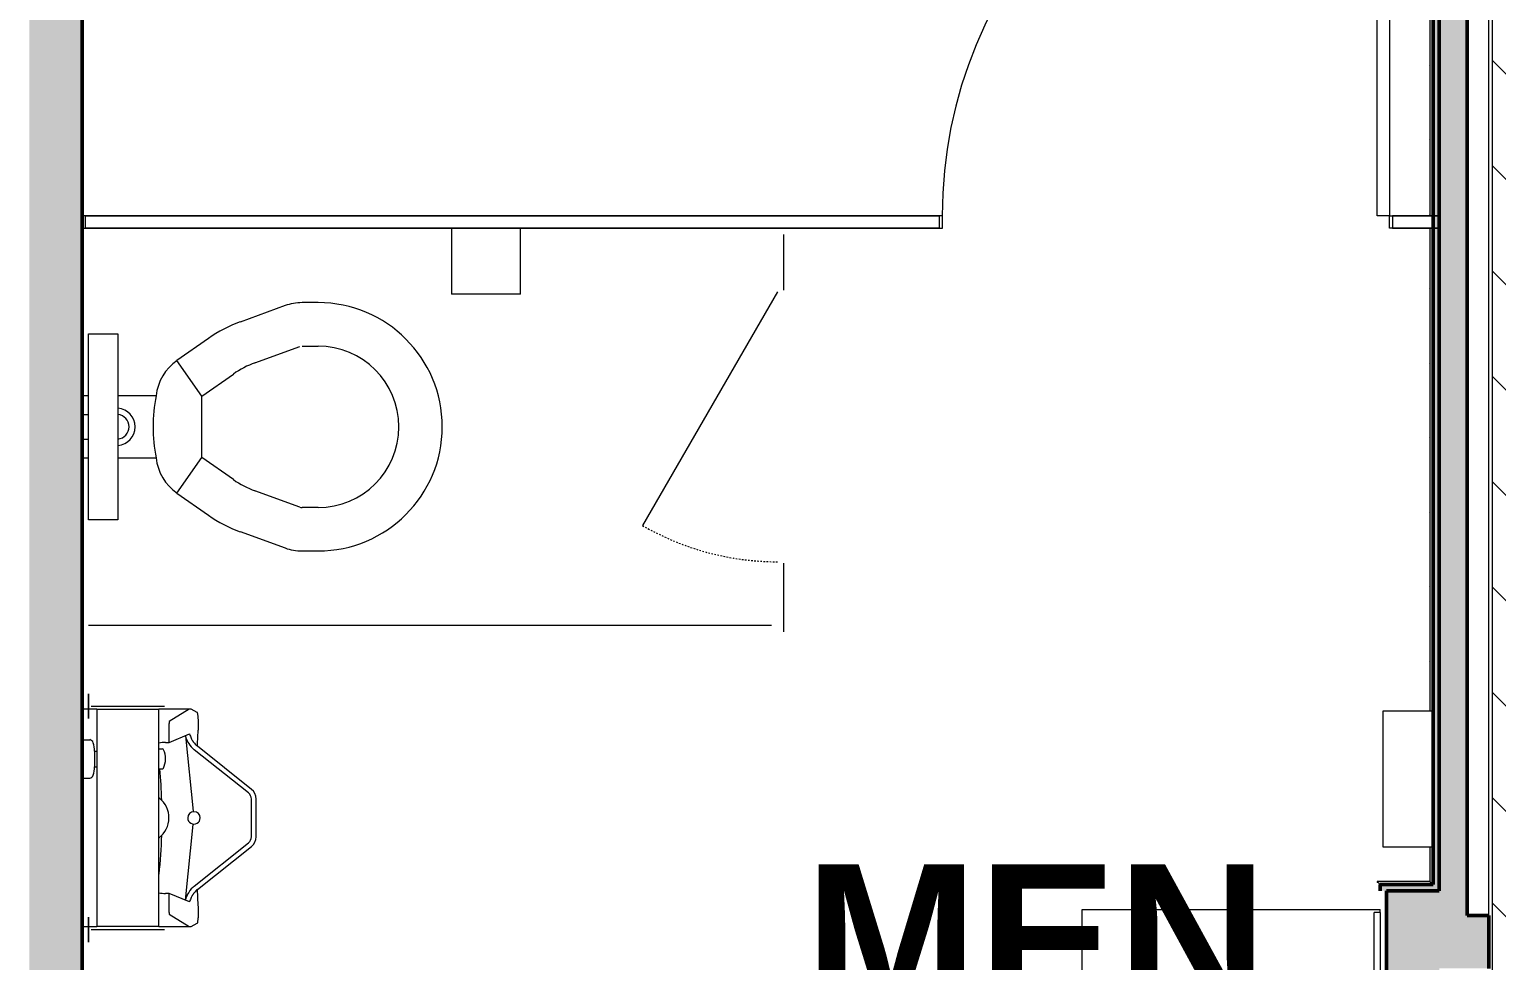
# Model space of a CAD drawing. Header units: inches. Extents: x -956 to 1409, y -1111 to 895.
# Drawn here: x 692.6 to 810.8, y 669.9 to 744.9 of the extents above; entities that cross this region are included whole.
import ezdxf

# ---------------------------------------------------------------- set-up
doc = ezdxf.new("R2010")
doc.units = ezdxf.units.IN
doc.header["$MEASUREMENT"] = 0
doc.linetypes.add('Dash', pattern=[0.25, 0.125, -0.125])
for name, color, linetype, lineweight in [('A-AREA-IDEN', 2, 'Continuous', 9), ('A-FLOR', 192, 'Continuous', 13), ('A-GENM', 13, 'Continuous', 9), ('A-WALL', 113, 'Continuous', 13), ('A-WALL-PATT', 111, 'Continuous', 13), ('I-WALL', 2, 'Continuous', 13), ('P-SANR-FIXT', 6, 'Continuous', 9), ('Q-CASE', 31, 'Continuous', 9), ('Q-SPCQ', 91, 'Continuous', 13)]:
    doc.layers.add(name, color=color, linetype=linetype, lineweight=lineweight)
doc.styles.add('Arial_B', font='arialbd.ttf', dxfattribs={"height": 12})

# ---------------------------------------------------------------- blocks, each defined once
blk = doc.blocks.new('Toilet-Commercial-Wall - 19_ Seat Height-V22-8TH FLOOR TELECOM UNDERFLOOR ROUTING PLAN')
at = {"layer": 'P-SANR-FIXT', "color": 53}
for p, q in [((5.94, 21.12), (5.94, 19.83)), ((9.44, 19.83), (9.44, 21.12)), ((22.44, 21.12), (22.44, 19.83)), ((25.94, 19.83), (25.94, 21.12)), ((10.79, 16.04), (9.47, 19.66)), ((22.41, 19.66), (21.1, 16.04)), ((6.18, 18.46), (7.5, 14.85)), ((24.38, 14.85), (25.7, 18.46)), ((13.47, 11.77), (11.69, 14.31)), ((20.19, 14.31), (18.42, 11.77)), ((8.82, 12.3), (10.6, 9.76)), ((21.28, 9.76), (23.06, 12.3)), ((13.47, 11.77), (10.6, 9.76)), ((18.42, 11.77), (13.47, 11.77)), ((21.28, 9.76), (18.42, 11.77)), ((13.44, 8.08), (13.44, 5)), ((18.44, 5), (18.44, 8.08)), ((13.44, 2.62), (13.44, 2.13)), ((14.94, 2.13), (14.94, 2.62)), ((16.94, 2.13), (16.94, 2.62)), ((18.44, 2.13), (18.44, 2.62))]:
    blk.add_line(p, q, dxfattribs=at)
for centre, radius, start, end in [((15.94, 21.12), 10, 90, 180), ((15.94, 21.12), 10, 0, 90), ((15.94, 21.12), 6.5, 90, 180), ((15.94, 21.12), 6.5, 0, 90), ((9.94, 19.83), 4, 180, 200), ((21.94, 19.83), 0.5, 340, 0), ((21.94, 19.83), 4, 340, 0), ((17.83, 18.61), 7.5, 200, 215), ((14.05, 18.61), 7.5, 325, 340), ((17.83, 18.61), 11, 200, 215), ((14.05, 18.61), 11, 325, 340), ((13.88, 12.06), 4, 215, 263.7549), ((18.01, 12.06), 4, 276.2451, 325), ((15.94, 20.46), 12.62, 258.5767, 281.4233), ((15.94, 4.9), 1.5, 4.0023, 175.9977), ((15.94, 4.91), 0.996, 5.9913, 174.0087)]:
    blk.add_arc(centre, radius, start, end, dxfattribs=at)
blk = doc.blocks.new('Urinal-Manual Flushometer - WEUS 1000_1001-0_13-1063697-8TH FLOOR TELECOM UNDERFLOOR ROUTING PLAN')
at = {"layer": 'A-GENM', "color": 53}
for p, q in [((2.62, 15.75), (-0.85, 11.42)), ((2.62, 15.75), (-0.85, 11.42)), ((2.91, 15.52), (-0.57, 11.16)), ((2.91, 15.52), (-0.57, 11.16)), ((6.44, 16.13), (3.4, 16.13)), ((6.44, 16.13), (3.4, 16.13)), ((6.44, 15.75), (3.4, 15.75)), ((6.44, 15.75), (3.4, 15.75)), ((10.41, 11.16), (6.93, 15.52)), ((10.41, 11.16), (6.93, 15.52)), ((10.69, 11.41), (7.22, 15.75)), ((10.69, 11.41), (7.22, 15.75)), ((-3.57, 11.4), (-3.83, 10.9)), ((-3.57, 11.4), (-3.83, 10.9)), ((-3.83, 10.9), (-3.83, 8.3)), ((-3.83, 10.9), (-3.83, 8.3)), ((-3.83, 10.75), (-2.84, 9.14)), ((-3.83, 10.75), (-2.84, 9.14)), ((-1.04, 11.42), (-2.11, 11.48)), ((-1.04, 11.42), (-2.11, 11.48)), ((-1.16, 9.13), (-1.84, 10.77)), ((-1.16, 9.13), (-1.84, 10.77)), ((-1.7, 10.44), (4.39, 11.07)), ((-1.7, 10.44), (4.39, 11.07)), ((11.54, 10.44), (5.45, 11.07)), ((11.54, 10.44), (5.45, 11.07)), ((11.96, 11.48), (10.69, 11.41)), ((11.96, 11.48), (10.69, 11.41)), ((11.68, 10.77), (11, 9.13)), ((11.68, 10.77), (11, 9.13)), ((12.68, 9.14), (13.67, 10.75)), ((12.68, 9.14), (13.67, 10.75)), ((13.67, 10.9), (13.41, 11.4)), ((13.67, 10.9), (13.41, 11.4)), ((13.67, 8.3), (13.67, 10.9)), ((13.67, 8.3), (13.67, 10.9)), ((-1.16, 9.13), (-2.69, 9.13)), ((-1.16, 9.13), (-2.69, 9.13)), ((-1.16, 8.83), (-1.16, 9.13)), ((-1.16, 8.83), (-1.16, 9.13)), ((-0.64, 8.3), (-0.64, 8.58)), ((-0.64, 8.3), (-0.64, 8.58)), ((0.98, 8.3), (0.98, 8.58)), ((0.98, 8.3), (0.98, 8.58)), ((12.53, 9.13), (11, 9.13)), ((11, 9.13), (11, 8.83)), ((12.53, 9.13), (11, 9.13)), ((11, 9.13), (11, 8.83)), ((-3.83, 3.31), (-3.83, 2.13)), ((-3.83, 3.31), (-3.83, 2.13)), ((-1.38, 2.13), (-1.38, 2.74)), ((-1.38, 2.13), (-1.38, 2.74)), ((-0.45, 3.13), (-0.45, 3.31)), ((-0.45, 3.13), (-0.45, 3.31)), ((-0.45, 3.13), (0.8, 3.13)), ((-0.45, 3.13), (0.8, 3.13)), ((0.8, 3.13), (0.8, 3.31)), ((0.8, 3.13), (0.8, 3.31)), ((1.73, 2.13), (1.73, 2.74)), ((1.73, 2.13), (1.73, 2.74)), ((13.67, 2.13), (13.67, 3.31)), ((13.67, 2.13), (13.67, 3.31))]:
    blk.add_line(p, q, dxfattribs=at)
for centre, radius, start, end in [((3.4, 15.13), 1, 90, 141.3402), ((3.4, 15.13), 1, 90, 141.3402), ((3.4, 15.13), 0.625, 90, 141.3402), ((3.4, 15.13), 0.625, 90, 141.3402), ((6.44, 15.13), 1, 38.6598, 90), ((6.44, 15.13), 1, 38.6598, 90), ((6.44, 15.13), 0.625, 38.6598, 90), ((6.44, 15.13), 0.625, 38.6598, 90), ((-2.16, 12.44), 2.05, 282.9659, 321.3402), ((-2.16, 12.44), 2.05, 282.9659, 321.3402), ((4.92, 11.13), 0.5, 90, 270), ((4.92, 11.13), 0.5, 90, 270), ((4.92, 11.13), 0.5, 270, 90), ((4.92, 11.13), 0.5, 270, 90), ((12.01, 12.44), 2.05, 218.6598, 257.0341), ((12.01, 12.44), 2.05, 218.6598, 257.0341), ((1.05, 8.83), 2.21, 180, 193.744), ((1.05, 8.83), 2.21, 180, 193.744), ((-0.54, 8.58), 0.0994, 109.3933, 177.8289), ((-0.54, 8.58), 0.0994, 109.3933, 177.8289), ((0.17, 7.1), 1.74, 64.4311, 115.2542), ((0.17, 7.1), 1.74, 64.4311, 115.2542), ((0.88, 8.58), 0.0994, 2.1711, 64.4311), ((0.88, 8.58), 0.0994, 2.1711, 64.4311), ((4.92, -35.38), 43.94, 91.8375, 95.1488), ((4.92, -35.38), 43.94, 91.8375, 95.1488), ((4.92, 7.13), 1.99, 36.6728, 142.6894), ((4.92, 7.13), 1.99, 36.6728, 142.6894), ((4.92, -35.38), 43.94, 84.0914, 88.1625), ((4.92, -35.38), 43.94, 84.0914, 88.1625), ((8.8, 8.83), 2.21, 346.2038, 0), ((8.8, 8.83), 2.21, 346.2038, 0), ((-1.03, 2.68), 0.358, 106.7178, 171.2822), ((-1.03, 2.68), 0.358, 106.7178, 171.2822), ((-0.45, 0.76), 2.36, 90, 106.7178), ((-0.45, 0.76), 2.36, 90, 106.7178), ((0.8, 0.76), 2.36, 73.2822, 90), ((0.8, 0.76), 2.36, 73.2822, 90), ((1.37, 2.68), 0.358, 8.7178, 73.2822), ((1.37, 2.68), 0.358, 8.7178, 73.2822)]:
    blk.add_arc(centre, radius, start, end, dxfattribs=at)
for centre, start_param, end_param in [((-2.69, 9.14), 3.20102, 4.69112), ((-2.69, 9.14), 3.20102, 4.69112), ((12.53, 9.14), 4.733658, 6.223758), ((12.53, 9.14), 4.733658, 6.223758)]:
    blk.add_ellipse(centre, major_axis=(0.151, 0), ratio=0.100751, start_param=start_param, end_param=end_param, dxfattribs=at)
for points, knots in [([(-2.11, 11.48), (-2.22, 11.49), (-2.46, 11.5), (-2.83, 11.49), (-3.16, 11.48), (-3.4, 11.45), (-3.53, 11.43), (-3.57, 11.41), (-3.57, 11.4)], [0, 0, 0, 0, 0.181818, 0.363636, 0.545455, 0.727273, 0.863636, 1, 1, 1, 1]), ([(-2.11, 11.48), (-2.22, 11.49), (-2.46, 11.5), (-2.83, 11.49), (-3.16, 11.48), (-3.4, 11.45), (-3.53, 11.43), (-3.57, 11.41), (-3.57, 11.4)], [0, 0, 0, 0, 0.181818, 0.363636, 0.545455, 0.727273, 0.863636, 1, 1, 1, 1]), ([(-1.84, 10.77), (-1.77, 10.8), (-1.65, 10.84), (-1.49, 10.9), (-1.39, 10.96), (-1.32, 11), (-1.27, 11.03), (-1.22, 11.06), (-1.17, 11.11), (-1.07, 11.18), (-0.96, 11.29), (-0.88, 11.37), (-0.85, 11.42)], [0, 0, 0, 0, 0.1, 0.2, 0.3, 0.35, 0.4, 0.45, 0.5, 0.6, 0.8, 1, 1, 1, 1]), ([(-1.84, 10.77), (-1.77, 10.8), (-1.65, 10.84), (-1.49, 10.9), (-1.39, 10.96), (-1.32, 11), (-1.27, 11.03), (-1.22, 11.06), (-1.17, 11.11), (-1.07, 11.18), (-0.96, 11.29), (-0.88, 11.37), (-0.85, 11.42)], [0, 0, 0, 0, 0.1, 0.2, 0.3, 0.35, 0.4, 0.45, 0.5, 0.6, 0.8, 1, 1, 1, 1]), ([(10.69, 11.41), (10.73, 11.37), (10.8, 11.28), (10.92, 11.18), (11.01, 11.1), (11.07, 11.06), (11.12, 11.03), (11.17, 11), (11.23, 10.95), (11.33, 10.9), (11.49, 10.84), (11.61, 10.8), (11.68, 10.77)], [0, 0, 0, 0, 0.2, 0.4, 0.5, 0.55, 0.6, 0.65, 0.7, 0.8, 0.9, 1, 1, 1, 1]), ([(10.69, 11.41), (10.73, 11.37), (10.8, 11.28), (10.92, 11.18), (11.01, 11.1), (11.07, 11.06), (11.12, 11.03), (11.17, 11), (11.23, 10.95), (11.33, 10.9), (11.49, 10.84), (11.61, 10.8), (11.68, 10.77)], [0, 0, 0, 0, 0.2, 0.4, 0.5, 0.55, 0.6, 0.65, 0.7, 0.8, 0.9, 1, 1, 1, 1]), ([(13.41, 11.4), (13.41, 11.4), (13.39, 11.42), (13.34, 11.43), (13.25, 11.45), (13.13, 11.46), (12.99, 11.48), (12.78, 11.49), (12.51, 11.5), (12.21, 11.49), (12.04, 11.49), (11.96, 11.48)], [0, 0, 0, 0, 0.090909, 0.181818, 0.272727, 0.363636, 0.454545, 0.545455, 0.727273, 0.863636, 1, 1, 1, 1]), ([(13.41, 11.4), (13.41, 11.4), (13.39, 11.42), (13.34, 11.43), (13.25, 11.45), (13.13, 11.46), (12.99, 11.48), (12.78, 11.49), (12.51, 11.5), (12.21, 11.49), (12.04, 11.49), (11.96, 11.48)], [0, 0, 0, 0, 0.090909, 0.181818, 0.272727, 0.363636, 0.454545, 0.545455, 0.727273, 0.863636, 1, 1, 1, 1])]:
    blk.add_open_spline(points, degree=3, knots=knots, dxfattribs=at)
blk.add_open_spline([(-0.85, 11.42), (-0.88, 11.42), (-0.94, 11.42), (-1.01, 11.42), (-1.04, 11.42)], degree=3, dxfattribs=at)
blk.add_open_spline([(-0.85, 11.42), (-0.88, 11.42), (-0.94, 11.42), (-1.01, 11.42), (-1.04, 11.42)], degree=3, dxfattribs=at)
blk = doc.blocks.new('Toilet Partition-Accessible - Toilet Partition-Accessible-2745023-8TH FLOOR TELECOM UNDERFLOOR ROUTING PLAN')
at = {"layer": 'Q-SPCQ', "color": 53, "lineweight": 9}
for p, q in [((-0.5, -10.13), (-0.5, -79.38)), ((0.5, -10.13), (-0.5, -10.13)), ((0.5, -10.38), (-0.5, -10.38)), ((-0.5, -79.13), (-0.5, -10.38)), ((0.5, -79.38), (0.5, -10.13)), ((0.5, -10.38), (0.5, -79.13)), ((60.5, -10.13), (60.5, -119.38)), ((0.5, -79.13), (-0.5, -79.13)), ((-0.5, -79.38), (0.5, -79.38)), ((0.5, -114.38), (36.5, -114.38)), ((0.5, -115.37), (0.5, -114.38)), ((36.5, -114.38), (36.5, -115.37)), ((-0.5, -115.37), (0.5, -115.37)), ((-0.5, -119.38), (-0.5, -115.37)), ((0.5, -115.63), (-0.5, -115.63)), ((-0.5, -115.63), (-0.5, -119.38)), ((36.5, -115.37), (0.5, -115.37)), ((0.5, -115.37), (0.5, -119.38)), ((0.5, -119.38), (0.5, -115.63)), ((0.5, -119.38), (-0.5, -119.38)), ((-0.5, -119.38), (0.5, -119.38)), ((0.5, -119.38), (60.5, -119.38))]:
    blk.add_line(p, q, dxfattribs=at)
blk.add_arc((0.51, -115.37), 36, 1.5917, 90.0221, dxfattribs=at)
blk = doc.blocks.new('Toilet Partition-Generic-Floor Mount - 32_ x 57_ Single-3277643-8TH FLOOR TELECOM UNDERFLOOR ROUTING PLAN')
at = {"layer": 'Q-SPCQ', "lineweight": 9}
for p, q in [((-13.13, -57.62), (-13.13, -2.63)), ((13.75, -58.12), (-5.09, -47.25)), ((-13.63, -58.62), (-8.12, -58.62)), ((13.87, -58.62), (18.37, -58.62))]:
    blk.add_line(p, q, dxfattribs=at)
at = {"layer": 'Q-SPCQ', "linetype": 'Dash', "lineweight": 9}
blk.add_arc((13.75, -58.12), 21.75, 150, 180, dxfattribs=at)
blk = doc.blocks.new('FP_33-8TH FLOOR TELECOM UNDERFLOOR ROUTING PLAN')
at = {"layer": 'A-WALL-PATT', "color": 7, "lineweight": 9}
for p, q in [((805.35, 784.01), (805.34, 784.01)), ((805.35, 778.01), (805.34, 778.01)), ((805.35, 772.01), (805.34, 772.01)), ((805.35, 766.01), (805.34, 766.01)), ((805.35, 760.01), (805.34, 760.01)), ((805.35, 754.01), (805.34, 754.01)), ((805.35, 748.01), (805.34, 748.01)), ((805.35, 742.01), (805.34, 742.01)), ((805.35, 736.01), (805.34, 736.01)), ((805.35, 730.01), (805.34, 730.01)), ((805.35, 724.01), (805.34, 724.01)), ((805.35, 718.01), (805.34, 718.01)), ((805.35, 712.01), (805.34, 712.01)), ((805.35, 706.01), (805.34, 706.01)), ((805.35, 700.01), (805.34, 700.01)), ((805.35, 694.01), (805.34, 694.01))]:
    blk.add_line(p, q, dxfattribs=at)
blk = doc.blocks.new('Basic Wall _ Wall Tile - Restroom 3x6  - 1_2_ Higher - ___-2709298-8TH FLOOR TELECOM UNDERFLOOR ROUTING PLAN')
at = {"layer": 'I-WALL', "color": 253}
for p, q in [((805.4, 789.63), (805.4, 729.88)), ((805.4, 728.88), (805.4, 690.01)), ((805.4, 679.01), (805.4, 676.26))]:
    blk.add_line(p, q, dxfattribs=at)
at = {"layer": 'I-WALL', "color": 253, "flags": 128}
for points in [[(805.4, 789.63), (805.47, 789.7), (805.53, 789.76), (805.58, 789.81), (805.62, 789.85), (805.64, 789.87), (805.65, 789.88)], [(805.65, 676.01), (805.64, 676.01), (805.62, 676.04), (805.58, 676.08), (805.53, 676.13), (805.47, 676.19), (805.4, 676.26)]]:
    blk.add_lwpolyline(points, dxfattribs=at)
at = {"layer": 'I-WALL', "color": 253}
blk.add_blockref('FP_33-8TH FLOOR TELECOM UNDERFLOOR ROUTING PLAN', (0, 0), dxfattribs=at)
blk = doc.blocks.new('Mirror with Frame - 88_x36_-2755238-8TH FLOOR TELECOM UNDERFLOOR ROUTING PLAN')
at = {"layer": 'Q-SPCQ', "color": 53, "lineweight": 9}
for p, q in [((-43.04, 0.75), (-43.04, 0.25)), ((44.96, 0.25), (44.96, 0.75))]:
    blk.add_line(p, q, dxfattribs=at)
at = {"layer": 'Q-SPCQ', "lineweight": 9}
for p, q in [((-43.04, 0.75), (44.96, 0.75)), ((-43.04, 0.75), (-43.04, 0.25)), ((44.96, 0.25), (-43.04, 0.25)), ((44.96, 0.25), (44.96, 0.75))]:
    blk.add_line(p, q, dxfattribs=at)
blk = doc.blocks.new('FP_46-8TH FLOOR TELECOM UNDERFLOOR ROUTING PLAN')
at = {"layer": 'A-WALL-PATT', "color": 7, "lineweight": 9}
blk.add_line((801.4, 676.3), (801.4, 676.31), dxfattribs=at)
blk = doc.blocks.new('Basic Wall _ Wall Tile - Restroom 3x6  - 1_2_ Higher - ___-2721533-8TH FLOOR TELECOM UNDERFLOOR ROUTING PLAN')
at = {"layer": 'I-WALL', "color": 253}
blk.add_line((805.4, 676.26), (801.15, 676.26), dxfattribs=at)
at = {"layer": 'I-WALL', "color": 253, "flags": 128}
for points in [[(801.4, 676.01), (801.39, 676.01), (801.37, 676.04), (801.33, 676.08), (801.28, 676.13), (801.22, 676.19), (801.15, 676.26)], [(805.4, 676.26), (805.47, 676.19), (805.53, 676.13), (805.58, 676.08), (805.62, 676.04), (805.64, 676.01), (805.65, 676.01)]]:
    blk.add_lwpolyline(points, dxfattribs=at)
at = {"layer": 'I-WALL', "color": 253}
blk.add_blockref('FP_46-8TH FLOOR TELECOM UNDERFLOOR ROUTING PLAN', (0, 0), dxfattribs=at)
blk = doc.blocks.new('Shelf-Bradley_Corp-Stainless-9094x - 9094-18-3061667-8TH FLOOR TELECOM UNDERFLOOR ROUTING PLAN')
at = {"layer": 'A-GENM', "color": 53}
for p, q in [((697.4, 660.63), (697.4, 660.58)), ((697.4, 660.58), (697.4, 660.63)), ((697.4, 660.03), (697.4, 660.58)), ((697.4, 660.58), (697.4, 659.23)), ((697.4, 658.68), (697.4, 660.03)), ((697.4, 659.23), (697.4, 658.68)), ((697.63, 659.63), (703.52, 659.63)), ((697.4, 658.63), (697.4, 658.68)), ((697.4, 658.68), (697.4, 658.63)), ((697.4, 642.63), (697.4, 642.58)), ((697.4, 642.58), (697.4, 642.63)), ((697.4, 642.58), (697.4, 641.23)), ((697.4, 642.03), (697.4, 642.58)), ((697.4, 640.68), (697.4, 642.03)), ((697.63, 641.63), (703.52, 641.63)), ((697.4, 641.23), (697.4, 640.68)), ((697.4, 640.63), (697.4, 640.68)), ((697.4, 640.68), (697.4, 640.63))]:
    blk.add_line(p, q, dxfattribs=at)
at = {"layer": 'Q-SPCQ', "color": 53, "lineweight": 9}
for p, q in [((698.08, 659.38), (698.08, 641.88)), ((698.08, 659.38), (698.2, 659.38)), ((698.2, 659.38), (702.95, 659.38)), ((702.95, 659.38), (703.08, 659.38)), ((703.08, 641.88), (703.08, 659.38)), ((698.2, 641.88), (698.08, 641.88)), ((702.95, 641.88), (698.2, 641.88)), ((703.08, 641.88), (702.95, 641.88))]:
    blk.add_line(p, q, dxfattribs=at)
blk = doc.blocks.new('Seat_Cover_Dispenser-Bradley_Corp-583 - Seat_Cover_Dispenser-Bradley_Corp-583-V63-8TH FLOOR TELECOM UNDERFLOOR ROUTING PLAN')
at = {"layer": 'Q-SPCQ', "color": 53, "lineweight": 9}
for p, q in [((697.4, 720.38), (699.77, 720.38)), ((697.4, 705.38), (697.4, 720.38)), ((699.77, 720.38), (699.77, 705.38)), ((699.77, 705.38), (697.4, 705.38))]:
    blk.add_line(p, q, dxfattribs=at)
blk = doc.blocks.new('Toilet_Tissue_Dispenser-Bradley_Corp-5402 - 5402-V64-8TH FLOOR TELECOM UNDERFLOOR ROUTING PLAN')
at = {"layer": 'Q-SPCQ', "color": 53, "lineweight": 9}
for p, q in [((726.62, 728.88), (726.62, 723.57)), ((732.18, 723.57), (732.18, 728.88)), ((732.18, 723.57), (726.62, 723.57))]:
    blk.add_line(p, q, dxfattribs=at)
blk = doc.blocks.new('Bradley-Washroom_Accessories-Towel_Dispensers-250-33 - Bradley-Washroom_Accessories-Towel_Dispensers-250-33-2747052-8TH FLOOR TELECOM UNDERFLOOR ROUTING PLAN')
at = {"layer": 'Q-SPCQ', "color": 53, "lineweight": 9}
for p, q in [((538.4, 660.38), (542.4, 660.38)), ((542.4, 660.38), (542.4, 649.38)), ((542.4, 649.38), (538.4, 649.38))]:
    blk.add_line(p, q, dxfattribs=at)
blk = doc.blocks.new('18433_1 - AEO NY - CENTRAL_rvt-1-8TH FLOOR TELECOM UNDERFLOOR ROUTING PLAN')
at = {"layer": 'A-WALL-PATT'}
for points in [[(692.65, 585.01), (696.9, 585.01), (696.9, 797.38), (692.65, 797.38), (692.65, 589.88)], [(806.15, 673.51), (808.4, 673.51), (808.4, 790.38), (806.15, 790.38), (806.15, 675.45)], [(806.15, 585.26), (806.15, 675.51), (801.9, 675.51), (801.9, 585.26)], [(810.15, 669.26), (810.15, 673.51), (806.15, 673.51), (806.15, 669.26), (808.41, 669.26)]]:
    blk.add_hatch(color=253, dxfattribs=at).paths.add_polyline_path(points, flags=0)
at = {"layer": 'A-WALL-PATT', "lineweight": 9}
h = blk.add_hatch(dxfattribs=at)
h.set_pattern_fill('FP_1', color=53, style=0, pattern_type=2)
h.set_pattern_definition([(135, (0, 0), (-4.24264, -4.24264), [])])
h.paths.add_polyline_path([(818.15, 468.96), (818.15, 505.36), (810.15, 505.36), (810.15, 468.96)], flags=0)
h.paths.add_polyline_path([(814.26, 508.76), (816.36, 508.76), (816.36, 512.01), (811.36, 512.01), (811.36, 508.76)], flags=0)
h.paths.add_polyline_path([(818.11, 512.01), (818.15, 512.01), (818.15, 530.38), (816.36, 530.38), (816.36, 512.01), (817.86, 512.01)], flags=0)
h.paths.add_polyline_path([(810.36, 513.01), (810.36, 530.38), (810.15, 530.38), (810.15, 513.01)], flags=0)
h.paths.add_polyline_path([(810.15, 570.38), (818.15, 570.38), (818.15, 797.38), (810.15, 797.38), (810.15, 790.38), (810.4, 790.38), (810.4, 590.38), (810.15, 590.38), (810.15, 578.65)], flags=0)
at = {"layer": 'A-WALL-PATT', "lineweight": 5}
for points in [[(806.15, 675.51), (806.15, 790.38), (805.65, 790.38), (805.65, 675.51)], [(805.65, 675.51), (805.65, 676.01), (801.4, 676.01), (801.4, 675.51), (801.9, 675.51)]]:
    blk.add_hatch(color=9, dxfattribs=at).paths.add_polyline_path(points, flags=0)
at = {"layer": 'A-FLOR', "color": 53, "lineweight": 9}
blk.add_line((810.15, 673.51), (810.15, 790.38), dxfattribs=at)
at = {"layer": 'A-WALL', "color": 133, "lineweight": 20}
blk.add_line((810.4, 790.38), (810.4, 590.38), dxfattribs=at)
at = {"layer": 'I-WALL', "color": 213, "lineweight": 50}
for p, q in [((696.9, 635.63), (696.9, 790.38)), ((806.15, 790.38), (806.15, 675.51)), ((806.15, 675.51), (806.15, 790.38)), ((808.4, 673.51), (808.4, 790.38)), ((805.65, 789.88), (805.65, 676.01)), ((805.65, 676.01), (801.4, 676.01)), ((801.4, 676.01), (801.4, 675.51)), ((801.9, 675.51), (801.9, 585.26)), ((806.15, 675.51), (801.9, 675.51)), ((801.9, 675.51), (805.65, 675.51)), ((805.65, 675.51), (806.15, 675.51)), ((810.15, 673.51), (808.4, 673.51)), ((810.15, 669.26), (810.15, 673.51))]:
    blk.add_line(p, q, dxfattribs=at)
at = {"layer": 'Q-CASE', "color": 53}
for p, q in [((777.4, 674.01), (801.4, 674.01)), ((777.4, 585.76), (777.4, 674.01)), ((801.4, 673.76), (801.4, 674.01))]:
    blk.add_line(p, q, dxfattribs=at)
at = {"color": 53, "lineweight": 9}
for name, p, rotation in [('Toilet Partition-Accessible - Toilet Partition-Accessible-2745023-8TH FLOOR TELECOM UNDERFLOOR ROUTING PLAN', (686.77, 729.38), 89.99999999999993), ('Toilet Partition-Generic-Floor Mount - 32_ x 57_ Single-3277643-8TH FLOOR TELECOM UNDERFLOOR ROUTING PLAN', (694.77, 710.01), 89.99999999999993), ('Toilet-Commercial-Wall - 19_ Seat Height-V22-8TH FLOOR TELECOM UNDERFLOOR ROUTING PLAN', (694.77, 728.82), 269.9999999999999), ('Urinal-Manual Flushometer - WEUS 1000_1001-0_13-1063697-8TH FLOOR TELECOM UNDERFLOOR ROUTING PLAN', (694.77, 686.3), 269.9999999999999), ('Bradley-Washroom_Accessories-Towel_Dispensers-250-33 - Bradley-Washroom_Accessories-Towel_Dispensers-250-33-2747052-8TH FLOOR TELECOM UNDERFLOOR ROUTING PLAN', (1344.05, 1339.39), 180), ('Mirror with Frame - 88_x36_-2755238-8TH FLOOR TELECOM UNDERFLOOR ROUTING PLAN', (801.65, 628.79), 90)]:
    blk.add_blockref(name, p, dxfattribs=dict(at, rotation=rotation))
for name, p in [('Basic Wall _ Wall Tile - Restroom 3x6  - 1_2_ Higher - ___-2709298-8TH FLOOR TELECOM UNDERFLOOR ROUTING PLAN', (0, 0)), ('Toilet_Tissue_Dispenser-Bradley_Corp-5402 - 5402-V64-8TH FLOOR TELECOM UNDERFLOOR ROUTING PLAN', (0, 0)), ('Seat_Cover_Dispenser-Bradley_Corp-583 - Seat_Cover_Dispenser-Bradley_Corp-583-V63-8TH FLOOR TELECOM UNDERFLOOR ROUTING PLAN', (0, 0)), ('Shelf-Bradley_Corp-Stainless-9094x - 9094-18-3061667-8TH FLOOR TELECOM UNDERFLOOR ROUTING PLAN', (0, 30.75)), ('Basic Wall _ Wall Tile - Restroom 3x6  - 1_2_ Higher - ___-2721533-8TH FLOOR TELECOM UNDERFLOOR ROUTING PLAN', (0, 0))]:
    blk.add_blockref(name, p, dxfattribs=at)

msp = doc.modelspace()

# ---------------------------------------------------------------- block references
at = {"lineweight": 5}
msp.add_blockref('18433_1 - AEO NY - CENTRAL_rvt-1-8TH FLOOR TELECOM UNDERFLOOR ROUTING PLAN', (0, 0), dxfattribs=at)

# ---------------------------------------------------------------- next in the draw order: texts
at = {"layer": 'A-AREA-IDEN', "insert": (755.06, 677.63), "char_height": 12, "width": 45.45, "attachment_point": 1, "style": 'Arial_B'}
msp.add_mtext('MEN', dxfattribs=at)

doc.saveas('drawing.dxf')
